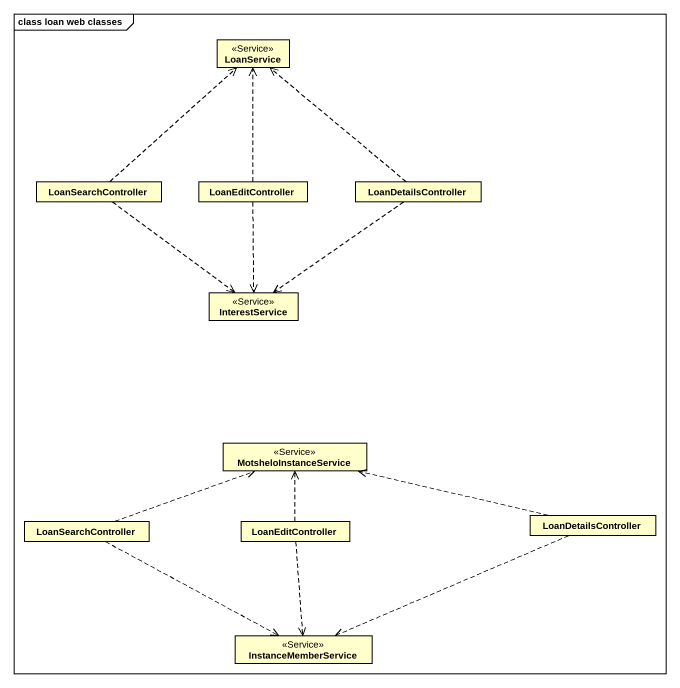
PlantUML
@startuml
mainframe class loan web classes
hide circle
hide empty members
class LoanService <<Service>>
class LoanSearchController
class LoanEditController
class LoanDetailsController
class InterestService <<Service>>
class MotsheloInstanceService <<Service>>
class "LoanSearchController" as LoanSearchController_2
class "LoanEditController" as LoanEditController_2
class "LoanDetailsController" as LoanDetailsController_2
class InstanceMemberService <<Service>>
LoanSearchController .up.> LoanService
LoanSearchController ..> InterestService
LoanEditController .up.> LoanService
LoanEditController ..> InterestService
LoanDetailsController .up.> LoanService
LoanDetailsController ..> InterestService
LoanSearchController_2 .right.> MotsheloInstanceService
LoanSearchController_2 .right.> InstanceMemberService
LoanEditController_2 .up.> MotsheloInstanceService
LoanEditController_2 ..> InstanceMemberService
LoanDetailsController_2 .left.> MotsheloInstanceService
LoanDetailsController_2 .left.> InstanceMemberService
@enduml
